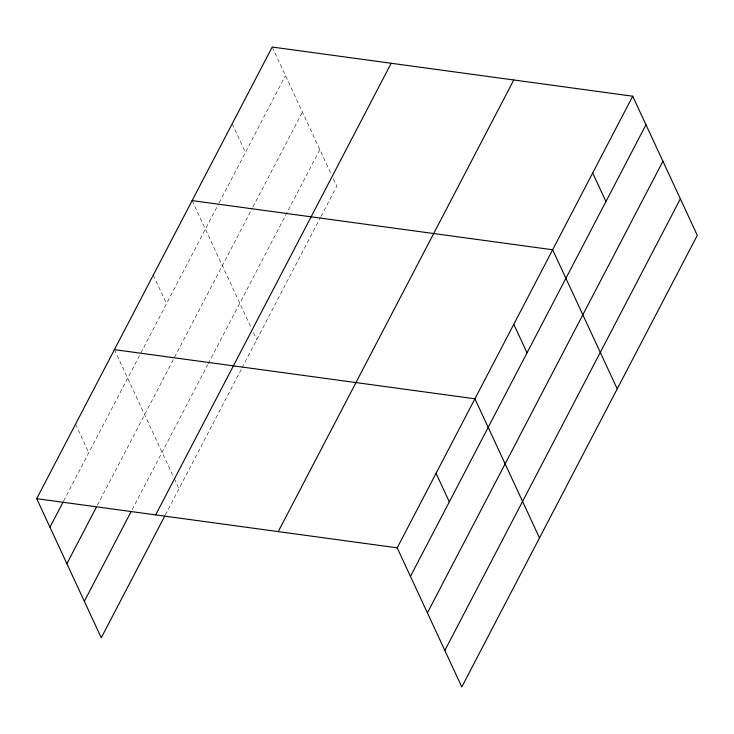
<?xml version="1.0" encoding="UTF-8"?>
<svg xmlns="http://www.w3.org/2000/svg" width="734" height="734" viewBox="0 0 734 734"><rect width="100%" height="100%" fill="white"/><g stroke="black" fill="none" stroke-linecap="round" stroke-linejoin="round"><path stroke-width="0.55" stroke-dasharray="3.67 2.75" d="M63.61 501.047L140.277 354.017M140.8 353.017L218.567 203.896M219.09 202.887L285.471 75.593M97.347 505.304L252.358 208.052M252.891 207.043L302.408 112.082M132.129 509.662L207.75 364.651M208.273 363.651L319.859 149.672M165.343 514.938L241.486 368.918M242.009 367.908L320.464 217.475M320.987 216.466L336.796 186.161L333.025 178.05M272.213 47.04L331.144 173.995M232.183 123.826L245.431 152.378M192.143 200.602L251.542 328.566M253.423 332.621L256.716 339.714M153.278 275.122L166.535 303.674M114.421 349.632L173.82 477.605M174.288 478.614L178.995 488.752M75.556 424.151L88.814 452.704"/><path stroke-width="1.1" d="M164.82 515.938L101.274 637.791L36.7 498.67L272.213 47.04L632.726 96.209L697.3 235.33L461.787 686.96L397.204 547.839L632.726 96.209M49.958 527.223L63.078 502.047M66.886 563.712L96.301 507.322M84.337 601.302L131.074 511.681M155.663 514.901L391.185 63.271M278.241 531.618L513.754 79.988M410.462 576.392L645.975 124.762M427.399 612.881L662.912 161.251M444.85 650.471L680.363 198.841M192.143 200.602L552.647 249.762L617.221 388.882M114.421 349.632L474.926 398.801L539.499 537.921M36.7 498.67L397.204 547.839M592.687 172.985L605.945 201.538M513.791 324.281L527.04 352.834M436.069 473.32L449.318 501.873"/></g></svg>
